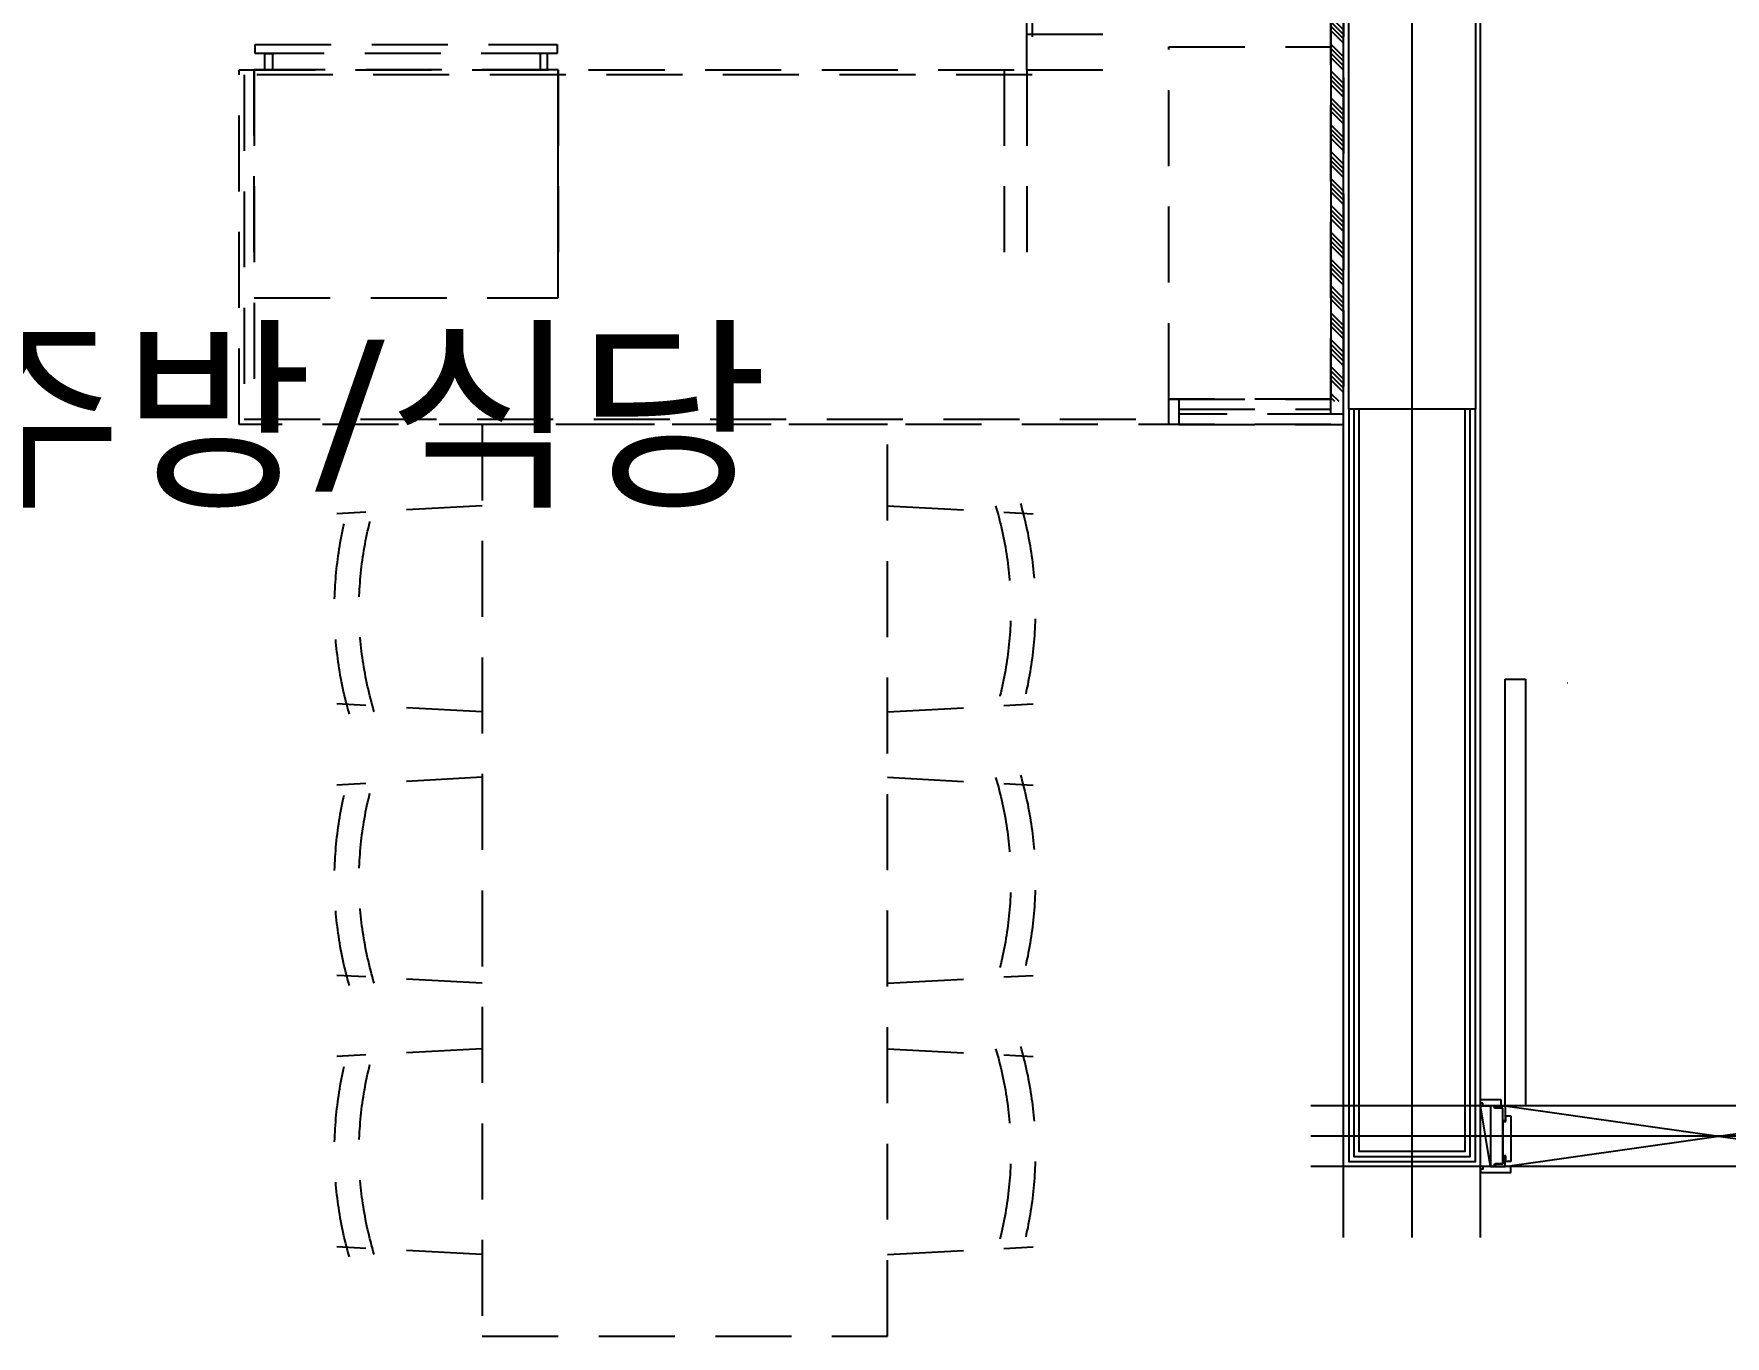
# Model space of a CAD drawing. Header units: millimetres. Extents: x 6886222 to 6919728, y 230959 to 276095.
# Drawn here: x 6896718 to 6900056, y 246394 to 248965 of the extents above; entities that cross this region are included whole.
import ezdxf
from ezdxf.enums import TextEntityAlignment as Align
from ezdxf.xclip import XClip

# ---------------------------------------------------------------- set-up
doc = ezdxf.new("R2010")
doc.units = ezdxf.units.MM
doc.header["$LTSCALE"] = 100
doc.header["$XCLIPFRAME"] = 2
for name, pattern in [('U-84C-EX$0$CEN', [62, 60, -1, 0, -1]), ('U-84C-EX$0$DASHDOTX2', [2, 1, -0.5, 0, -0.5]), ('U-84C-EX$0$HID', [2.3, 1.5, -0.8])]:
    doc.linetypes.add(name, pattern=pattern)
for name, color, linetype in [('BP', 7, 'Continuous'), ('TEXT', 2, 'Continuous'), ('U-84C-EX$0$C-DOOR', 1, 'Continuous'), ('U-84C-EX$0$CEN', 1, 'U-84C-EX$0$CEN'), ('U-84C-EX$0$COL', 2, 'Continuous'), ('U-84C-EX$0$DOR', 4, 'Continuous'), ('U-84C-EX$0$FIN', 5, 'Continuous'), ('U-84C-EX$0$FUR_미설치가구', 8, 'U-84C-EX$0$HID')]:
    doc.layers.add(name, color=color, linetype=linetype)
doc.layers.add('U-84C-EX$0$MC', color=152, linetype='Continuous', plot=False)
doc.styles.add('맑은 고딕', font='')
doc.styles.get('맑은 고딕').set_extended_font_data('Malgun Gothic')

# ---------------------------------------------------------------- blocks, each defined once
blk = doc.blocks.new('U-84C-EX$0$A$C42d6a0a99')
at = {"layer": 'U-84C-EX$0$C-DOOR'}
for p, q in [((0, 49), (-120, 891)), ((-120, 891), (-120, 49)), ((-120, 49), (0, 891)), ((0, 891), (0, 49))]:
    blk.add_line(p, q, dxfattribs=at)
at = {"layer": 'U-84C-EX$0$C-DOOR', "linetype": 'U-84C-EX$0$DASHDOTX2', "ltscale": 8}
blk.add_arc((-119.3, 47.3), 843.7, 90.0468, 177.1656, dxfattribs=at)
at = {"layer": 'U-84C-EX$0$DOR'}
for p, q in [((-132, 940), (-132, 900)), ((-125, 940), (-132, 940)), ((-125, 935), (-125, 940)), ((-120, 935), (-125, 935)), ((-120, 900), (-120, 935)), ((-120, 912), (-120, 920)), ((-120, 920), (0, 920)), ((-115, 912), (-120, 912)), ((-115, 911), (-120, 911)), ((-120, 911), (-120, 891)), ((-115, 896), (-115, 912)), ((-115, 896), (-115, 911)), ((0, 912), (-5, 912)), ((-5, 912), (-5, 896)), ((0, 920), (0, 912)), ((-132, 900), (-120, 900)), ((-120, 891), (-90, 891)), ((-5, 896), (-115, 896)), ((-90, 896), (-115, 896)), ((-89, 890), (-100, 890)), ((-100, 890), (-100, 880)), ((-100, 880), (-10, 880)), ((-90, 891), (-90, 896)), ((-21, 895), (-89, 895)), ((-89, 895), (-89, 890)), ((-21, 890), (-21, 895)), ((-10, 890), (-21, 890)), ((-10, 880), (-10, 890)), ((-962, 49), (-962, 89)), ((-962, 89), (-120, 89)), ((-120, 89), (-120, 49)), ((-120, 49), (-962, 49)), ((-132, 0), (-132, 40)), ((-132, 40), (-120, 40)), ((-120, 49), (-90, 49)), ((-120, 29), (-120, 49)), ((-120, 40), (-120, 5)), ((-5, 44), (-115, 44)), ((-115, 44), (-115, 28)), ((-90, 44), (-115, 44)), ((-115, 44), (-115, 29)), ((-100, 50), (-100, 60)), ((-100, 60), (-10, 60)), ((-89, 50), (-100, 50)), ((-90, 49), (-90, 44)), ((-89, 45), (-89, 50)), ((-21, 45), (-89, 45)), ((-10, 50), (-21, 50)), ((-21, 50), (-21, 45)), ((-10, 60), (-10, 50)), ((-5, 28), (-5, 44)), ((-125, 0), (-132, 0)), ((-120, 5), (-125, 5)), ((-125, 5), (-125, 0)), ((-115, 29), (-120, 29)), ((-115, 28), (-120, 28)), ((-120, 28), (-120, 20)), ((-120, 20), (0, 20)), ((0, 28), (-5, 28)), ((0, 20), (0, 28))]:
    blk.add_line(p, q, dxfattribs=at)
at = {"layer": 'U-84C-EX$0$DOR', "color": 8}
for p, q in [((-120, 0), (-120, 20)), ((-120, 20), (0, 20)), ((0, 20), (-120, 0)), ((0, 0), (-120, 0)), ((0, 20), (0, 0))]:
    blk.add_line(p, q, dxfattribs=at)
at = {"layer": 'U-84C-EX$0$DOR'}
for points in [[(12, 940), (12, 880), (0, 880), (0, 935), (5, 935), (5, 940)], [(0, 891), (-20, 891), (-20, 896), (-5, 896), (-5, 911), (0, 911)], [(0, 49), (-20, 49), (-20, 44), (-5, 44), (-5, 29), (0, 29)], [(12, 0), (12, 60), (0, 60), (0, 5), (5, 5), (5, 0)]]:
    blk.add_lwpolyline(points, close=True, dxfattribs=at)
blk = doc.blocks.new('U-84C-EX$0$식탁_1800X800')
at = {"layer": 'U-84C-EX$0$FUR_미설치가구', "linetype": 'U-84C-EX$0$HID'}
for p, q in [((-1639, 0), (-1623.6, 287.1)), ((-1232.5, 0), (-1248, 287.1)), ((-1103.3, 0), (-1087.8, 287.1)), ((-696.7, 0), (-712.2, 287.1)), ((-567.5, 0), (-552, 287.1)), ((-161, 0), (-176.4, 287.1)), ((-1639, -800), (-1623.6, -1087.1)), ((-1232.5, -800), (-1248, -1087.1)), ((-1103.3, -800), (-1087.8, -1087.1)), ((-696.7, -800), (-712.2, -1087.1)), ((-567.5, -800), (-552, -1087.1)), ((-161, -800), (-176.4, -1087.1))]:
    blk.add_line(p, q, dxfattribs=at)
blk.add_lwpolyline([(-1800, 0), (0, 0), (0, -800), (-1800, -800)], close=True, dxfattribs=at)
for centre, radius, start, end in [((-1435.8, -458.9), 750.5, 73.9294, 106.0706), ((-900, -458.9), 750.5, 73.9294, 106.0706), ((-364.2, -458.9), 750.5, 73.9294, 106.0706), ((-1435.8, -461.6), 704.7, 73.2466, 106.7534), ((-900, -461.6), 704.7, 73.2466, 106.7534), ((-364.2, -461.6), 704.7, 73.2466, 106.7534), ((-1435.8, -338.4), 704.7, 253.2466, 286.7534), ((-900, -338.4), 704.7, 253.2466, 286.7534), ((-364.2, -338.4), 704.7, 253.2466, 286.7534), ((-1435.8, -341.1), 750.5, 253.9294, 286.0706), ((-900, -341.1), 750.5, 253.9294, 286.0706), ((-364.2, -341.1), 750.5, 253.9294, 286.0706)]:
    blk.add_arc(centre, radius, start, end, dxfattribs=at)
blk = doc.blocks.new('U-84C-EX$0$84C_주방가구_1')
at = {"layer": 'U-84C-EX$0$FUR_미설치가구', "linetype": 'U-84C-EX$0$HID'}
h = blk.add_hatch(dxfattribs=at)
h.set_pattern_fill('ANSI34', color=256, scale=50, angle=180)
h.set_pattern_definition([(225, (-281561.99, -504104.99), (26.5165043, -26.5165043), []), (225, (-281570.83, -504104.99), (26.5165043, -26.5165043), []), (225, (-281579.67, -504104.99), (26.5165043, -26.5165043), []), (225, (-281588.508, -504104.99), (26.5165043, -26.5165043), [])])
h.paths.add_polyline_path([(-2155, -655), (-2155, 1800), (1095, 1800), (1095, 1125), (1120, 1125), (1120, 1825), (-2180, 1825), (-2180, -655)])
for p, q in [((-1555, 70, 0), (-1765, 70, 0)), ((-1555, 70, 0), (-1755, 70, 0)), ((-1555, 0, 0), (-1555, -360, 0)), ((-1510, 0, 0), (-1510, -360, 0)), ((-630, -359.9, 0), (-630, 0.1, 0)), ((-630, -359.9, 0), (-630, 0.1, 0)), ((-630, 0, 0), (-630, -360, 0)), ((-30, 0.1, 0), (-30, -690, 0)), ((-30, -359.9, 0), (-30, 0.1, 0)), ((-30, 0, 0), (-30, -360, 0)), ((-1555, 0, 0), (-1765, 0, 0)), ((-1835, -650), (-2155, -650, 0)), ((-1855, -670, 0), (-2155, -670, 0))]:
    blk.add_line(p, q, dxfattribs=at)
for points in [[(-2155, -680), (-2155, 1800), (1095, 1800), (1095, 1125), (1120, 1125), (1120, 1825), (-2180, 1825), (-2180, -680)], [(1095, 1125), (1095, 1800), (-2155, 1800), (-2155, -700), (0, -700), (0, 0), (-1555, 0), (-1555, 1125)], [(-2155, 45), (-2155, -650), (-1835, -650), (-1835, 45)], [(-628, 32), (-32, 32), (-32, 50), (-628, 50)], [(-630, 0), (-30, 0), (-30, -450), (-630, -450)], [(-609, 32), (-594, 32), (-594, 0), (-609, 0)], [(-51, 32), (-66, 32), (-66, 0), (-51, 0)], [(-1835, -650), (-1855, -650), (-1855, -700), (-1835, -700)]]:
    blk.add_lwpolyline(points, close=True, dxfattribs=at)
for points in [[(1095, 1135), (-1565, 1135), (-1565, -10), (-10, -10), (-10, -690), (-1835, -690)], [(-1855, -700), (-2180, -700), (-2180, -680), (-1855, -680), (-1855, -700)]]:
    blk.add_lwpolyline(points, dxfattribs=at)
blk = doc.blocks.new('U-84C-EX')
at = {"layer": 'U-84C-EX$0$CEN'}
for p, q in [((6730, -1980), (6730, 3020)), ((1715, -1780), (6930, -1780))]:
    blk.add_line(p, q, dxfattribs=at)
at = {"layer": 'U-84C-EX$0$COL'}
blk.add_lwpolyline([(6605, 1155), (6605, -345), (6855, -345), (6855, 1155)], close=True, dxfattribs=at)
at = {"layer": 'U-84C-EX$0$FIN'}
for points in [[(6855, -345), (6855, -1830), (6605, -1830), (6605, -345)], [(6845, -345), (6845, -1820), (6615, -1820), (6615, -345)], [(6835, -345), (6835, -1810), (6625, -1810), (6625, -345)]]:
    blk.add_lwpolyline(points, dxfattribs=at)
at = {"layer": 'U-84C-EX$0$MC'}
for p, q in [((6595, -1980), (6595, 3020)), ((6865, -1980), (6865, 3020)), ((1715, -1720), (6930, -1720)), ((1715, -1840), (6930, -1840))]:
    blk.add_line(p, q, dxfattribs=at)
blk.add_blockref('U-84C-EX$0$84C_주방가구_1', (9045, 325))
at = {"layer": 'U-84C-EX$0$DOR', "xscale": -1.000000000000001, "rotation": 90}
blk.add_blockref('U-84C-EX$0$A$C42d6a0a99', (6595, -1840), dxfattribs=at)
at = {"layer": 'U-84C-EX$0$FUR_미설치가구', "linetype": 'U-84C-EX$0$HID', "rotation": 90}
blk.add_blockref('U-84C-EX$0$식탁_1800X800', (7765, -375), dxfattribs=at)
blk = doc.blocks.new('301 NAME')
at = {"layer": 'TEXT', "linetype": 'Continuous', "style": '맑은 고딕'}
blk.add_text('주방/식당', height=300, dxfattribs=at).set_placement((6897341.9, 248211.7), align=Align.MIDDLE_CENTER)
blk = doc.blocks.new('A$C91700e87')
at = {"layer": 'TEXT'}
blk.add_blockref('301 NAME', (-6890908.1, -241299.4), dxfattribs=at)

msp = doc.modelspace()

# ---------------------------------------------------------------- block references
at = {"layer": 'BP'}
ref = msp.add_blockref('U-84C-EX', (6906168.1, 248569.4), dxfattribs=dict(at, xscale=-1))
XClip(ref).set_block_clipping_path([(17025.0000000028, -7770.1978698203), (17025.0000000028, 3020.0000000003), (4145.7978996271, 3020.0000000003), (4145.7978996281, 325.0000000014), (599.9999999972, 325.0000000014), (599.9999999972, -7770.1978698203)])

# ---------------------------------------------------------------- next in the draw order: block references
msp.add_blockref('A$C91700e87', (6890908.1, 241299.4), dxfattribs=at)

doc.saveas('drawing.dxf')
